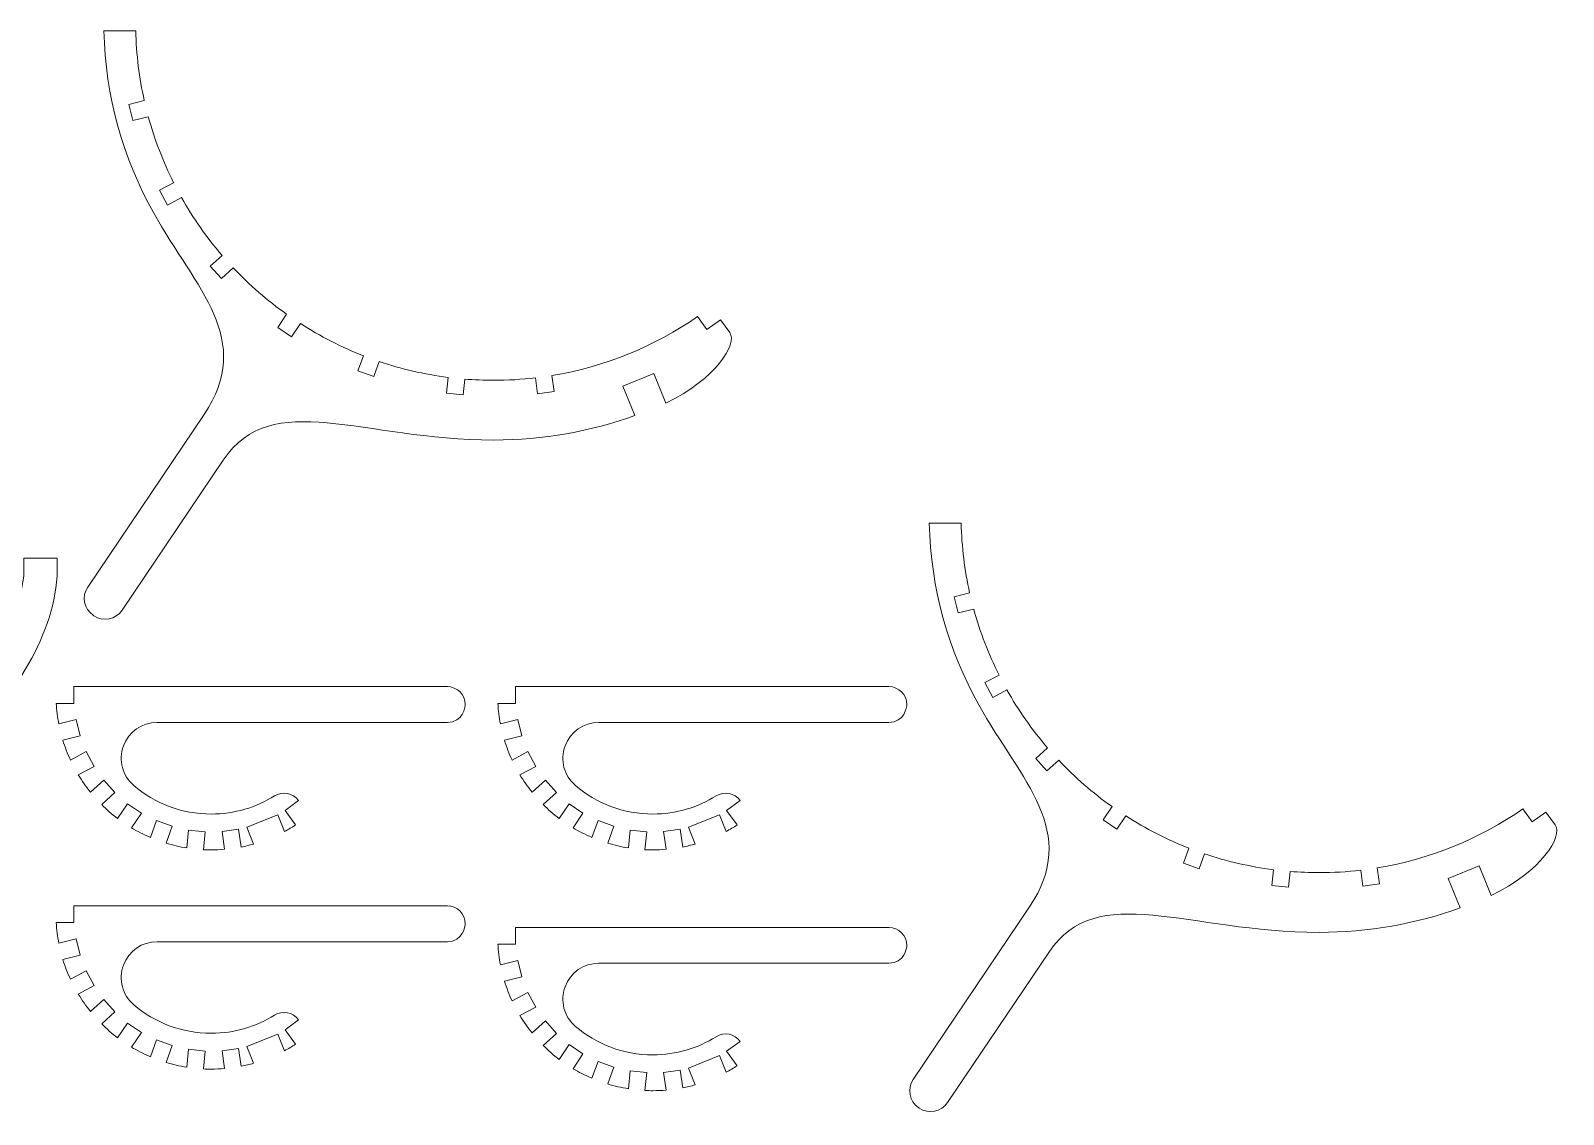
# Model space of a CAD drawing. Header units: centimetres. Extents: x -343 to 358, y -257 to 272.
# Drawn here: x 165.2 to 357.7, y -238.9 to -102.8 of the extents above; entities that cross this region are included whole.
import ezdxf

# ---------------------------------------------------------------- set-up
doc = ezdxf.new("R2010")
doc.units = ezdxf.units.CM
doc.header["$MEASUREMENT"] = 0
doc.layers.add('layer 1', color=7, linetype='Continuous')

msp = doc.modelspace()

# ---------------------------------------------------------------- linework, layer by layer
at = {"layer": 'layer 1', "color": 250, "lineweight": 9}
for points, knots in [([(174.35711, -102.80171), (174.53934, -111.07356), (176.77914, -118.85601), (180.57517, -125.63164), (180.57517, -125.63164), (185.95493, -135.23415), (193.30333, -141.57516), (186.94272, -151.00514), (186.94272, -151.00514), (186.94272, -151.00514), (172.32867, -172.67137), (172.32867, -172.67137), (172.32867, -172.67137), (171.5433, -173.83573), (171.85241, -175.42599), (173.01678, -176.21136), (173.01678, -176.21136), (173.01678, -176.21136), (173.09967, -176.26727), (173.09967, -176.26727), (173.09967, -176.26727), (174.26405, -177.05265), (175.85429, -176.74352), (176.63966, -175.57916), (176.63966, -175.57916), (176.63966, -175.57916), (189.36196, -156.71757), (189.36196, -156.71757), (189.36196, -156.71757), (195.49634, -147.62297), (206.74484, -154.20171), (223.34424, -154.20171), (223.34424, -154.20171), (229.56373, -154.20171), (235.52499, -153.12171), (241.0542, -151.14128), (241.0542, -151.14128), (241.0542, -151.14128), (239.55586, -147.43278), (239.55586, -147.43278), (239.55586, -147.43278), (239.55586, -147.43278), (243.45003, -145.85943), (243.45003, -145.85943), (243.45003, -145.85943), (243.45003, -145.85943), (244.94802, -149.56707), (244.94802, -149.56707), (244.94802, -149.56707), (244.94802, -149.56707), (244.94803, -149.56707), (244.94803, -149.56707), (244.94803, -149.56707), (251.22947, -146.58136), (254.01905, -142.13561), (252.99013, -140.71941), (252.99013, -140.71941), (252.99013, -140.71941), (251.81418, -139.10086), (251.81418, -139.10086), (251.81418, -139.10086), (251.81418, -139.10086), (250.11625, -140.3366), (250.11625, -140.3366), (250.11625, -140.3366), (250.11625, -140.3366), (248.9347, -138.71033), (248.9347, -138.71033), (248.9347, -138.71033), (243.57087, -142.42379), (237.35631, -145.01022), (230.64564, -146.10935), (230.64564, -146.10935), (230.64564, -146.10935), (230.64569, -146.10974), (230.64569, -146.10974), (230.64569, -146.10974), (230.64569, -146.10974), (230.9245, -148.09359), (230.9245, -148.09359), (230.9245, -148.09359), (230.9245, -148.09359), (228.84458, -148.38326), (228.84458, -148.38326), (228.84458, -148.38326), (228.84458, -148.38326), (228.56593, -146.40056), (228.56593, -146.40056), (228.56593, -146.40056), (228.56593, -146.40056), (228.5659, -146.40036), (228.5659, -146.40036), (228.5659, -146.40036), (226.8526, -146.59932), (225.11017, -146.70171), (223.34424, -146.70171), (223.34424, -146.70171), (222.11241, -146.70171), (220.8928, -146.64985), (219.68598, -146.55274), (219.68598, -146.55274), (219.68598, -146.55274), (219.68573, -146.55513), (219.68573, -146.55513), (219.68573, -146.55513), (219.68573, -146.55513), (219.4766, -148.54483), (219.4766, -148.54483), (219.4766, -148.54483), (219.4766, -148.54483), (217.38785, -148.32783), (217.38785, -148.32783), (217.38785, -148.32783), (217.38785, -148.32783), (217.59697, -146.33813), (217.59697, -146.33813), (217.59697, -146.33813), (217.59697, -146.33813), (217.59709, -146.33701), (217.59709, -146.33701), (217.59709, -146.33701), (214.6101, -145.95623), (211.7154, -145.28085), (208.94106, -144.34412), (208.94106, -144.34412), (208.94106, -144.34412), (208.25563, -146.22734), (208.25563, -146.22734), (208.25563, -146.22734), (208.25563, -146.22734), (206.28233, -145.50895), (206.28233, -145.50895), (206.28233, -145.50895), (206.28233, -145.50895), (206.9675, -143.62647), (206.9675, -143.62647), (206.9675, -143.62647), (204.18433, -142.53854), (201.53635, -141.1811), (199.05513, -139.58668), (199.05513, -139.58668), (199.05513, -139.58668), (197.93468, -141.24782), (197.93468, -141.24782), (197.93468, -141.24782), (197.93468, -141.24782), (196.1948, -140.07188), (196.1948, -140.07188), (196.1948, -140.07188), (196.1948, -140.07188), (197.31532, -138.41065), (197.31532, -138.41065), (197.31532, -138.41065), (194.89413, -136.69046), (192.65032, -134.73691), (190.61676, -132.58269), (190.61676, -132.58269), (190.61676, -132.58269), (189.12774, -133.92342), (189.12774, -133.92342), (189.12774, -133.92342), (189.12774, -133.92342), (187.72398, -132.36153), (187.72398, -132.36153), (187.72398, -132.36153), (187.72398, -132.36153), (189.21011, -131.02341), (189.21011, -131.02341), (189.21011, -131.02341), (187.28188, -128.78097), (185.571, -126.3463), (184.10989, -123.7522), (184.10989, -123.7522), (184.10989, -123.7522), (182.34167, -124.69238), (182.34167, -124.69238), (182.34167, -124.69238), (182.34167, -124.69238), (181.35418, -122.83904), (181.35418, -122.83904), (181.35418, -122.83904), (181.35418, -122.83904), (183.12244, -121.89884), (183.12244, -121.89884), (183.12244, -121.89884), (181.80044, -119.27164), (180.72833, -116.49712), (179.93716, -113.60649), (179.93716, -113.60649), (179.93716, -113.60649), (177.99436, -114.09088), (177.99436, -114.09088), (177.99436, -114.09088), (177.99436, -114.09088), (177.48788, -112.05287), (177.48788, -112.05287), (177.48788, -112.05287), (177.48788, -112.05287), (179.43045, -111.56853), (179.43045, -111.56853), (179.43045, -111.56853), (178.797, -108.73777), (178.43025, -105.80628), (178.35816, -102.80171), (178.35816, -102.80171), (178.35816, -102.80171), (174.35711, -102.80171), (174.35711, -102.80171)], [0, 0, 0, 0, 0.018867925, 0.018867925, 0.018867925, 0.018867925, 0.037735849, 0.037735849, 0.037735849, 0.037735849, 0.056603774, 0.056603774, 0.056603774, 0.056603774, 0.075471698, 0.075471698, 0.075471698, 0.075471698, 0.094339623, 0.094339623, 0.094339623, 0.094339623, 0.113207547, 0.113207547, 0.113207547, 0.113207547, 0.132075472, 0.132075472, 0.132075472, 0.132075472, 0.150943396, 0.150943396, 0.150943396, 0.150943396, 0.169811321, 0.169811321, 0.169811321, 0.169811321, 0.188679245, 0.188679245, 0.188679245, 0.188679245, 0.20754717, 0.20754717, 0.20754717, 0.20754717, 0.226415094, 0.226415094, 0.226415094, 0.226415094, 0.245283019, 0.245283019, 0.245283019, 0.245283019, 0.264150943, 0.264150943, 0.264150943, 0.264150943, 0.283018868, 0.283018868, 0.283018868, 0.283018868, 0.301886792, 0.301886792, 0.301886792, 0.301886792, 0.320754717, 0.320754717, 0.320754717, 0.320754717, 0.339622642, 0.339622642, 0.339622642, 0.339622642, 0.358490566, 0.358490566, 0.358490566, 0.358490566, 0.377358491, 0.377358491, 0.377358491, 0.377358491, 0.396226415, 0.396226415, 0.396226415, 0.396226415, 0.41509434, 0.41509434, 0.41509434, 0.41509434, 0.433962264, 0.433962264, 0.433962264, 0.433962264, 0.452830189, 0.452830189, 0.452830189, 0.452830189, 0.471698113, 0.471698113, 0.471698113, 0.471698113, 0.490566038, 0.490566038, 0.490566038, 0.490566038, 0.509433962, 0.509433962, 0.509433962, 0.509433962, 0.528301887, 0.528301887, 0.528301887, 0.528301887, 0.547169811, 0.547169811, 0.547169811, 0.547169811, 0.566037736, 0.566037736, 0.566037736, 0.566037736, 0.58490566, 0.58490566, 0.58490566, 0.58490566, 0.603773585, 0.603773585, 0.603773585, 0.603773585, 0.622641509, 0.622641509, 0.622641509, 0.622641509, 0.641509434, 0.641509434, 0.641509434, 0.641509434, 0.660377358, 0.660377358, 0.660377358, 0.660377358, 0.679245283, 0.679245283, 0.679245283, 0.679245283, 0.698113208, 0.698113208, 0.698113208, 0.698113208, 0.716981132, 0.716981132, 0.716981132, 0.716981132, 0.735849057, 0.735849057, 0.735849057, 0.735849057, 0.754716981, 0.754716981, 0.754716981, 0.754716981, 0.773584906, 0.773584906, 0.773584906, 0.773584906, 0.79245283, 0.79245283, 0.79245283, 0.79245283, 0.811320755, 0.811320755, 0.811320755, 0.811320755, 0.830188679, 0.830188679, 0.830188679, 0.830188679, 0.849056604, 0.849056604, 0.849056604, 0.849056604, 0.867924528, 0.867924528, 0.867924528, 0.867924528, 0.886792453, 0.886792453, 0.886792453, 0.886792453, 0.905660377, 0.905660377, 0.905660377, 0.905660377, 0.924528302, 0.924528302, 0.924528302, 0.924528302, 0.943396226, 0.943396226, 0.943396226, 0.943396226, 0.962264151, 0.962264151, 0.962264151, 0.962264151, 1, 1, 1, 1]), ([(278.05695, -164.62572), (278.23918, -172.89757), (280.47898, -180.68002), (284.27501, -187.45565), (284.27501, -187.45565), (289.65477, -197.05816), (297.00317, -203.39917), (290.64256, -212.82915), (290.64256, -212.82915), (290.64256, -212.82915), (276.02851, -234.49538), (276.02851, -234.49538), (276.02851, -234.49538), (275.24314, -235.65974), (275.55225, -237.25), (276.71662, -238.03537), (276.71662, -238.03537), (276.71662, -238.03537), (276.79951, -238.09128), (276.79951, -238.09128), (276.79951, -238.09128), (277.96389, -238.87666), (279.55413, -238.56753), (280.3395, -237.40317), (280.3395, -237.40317), (280.3395, -237.40317), (293.0618, -218.54158), (293.0618, -218.54158), (293.0618, -218.54158), (299.19618, -209.44698), (310.44468, -216.02572), (327.04408, -216.02572), (327.04408, -216.02572), (333.26357, -216.02572), (339.22483, -214.94572), (344.75404, -212.96529), (344.75404, -212.96529), (344.75404, -212.96529), (343.2557, -209.25679), (343.2557, -209.25679), (343.2557, -209.25679), (343.2557, -209.25679), (347.14987, -207.68344), (347.14987, -207.68344), (347.14987, -207.68344), (347.14987, -207.68344), (348.64786, -211.39108), (348.64786, -211.39108), (348.64786, -211.39108), (348.64786, -211.39108), (348.64787, -211.39108), (348.64787, -211.39108), (348.64787, -211.39108), (354.92931, -208.40537), (357.71889, -203.95962), (356.68997, -202.54342), (356.68997, -202.54342), (356.68997, -202.54342), (355.51402, -200.92487), (355.51402, -200.92487), (355.51402, -200.92487), (355.51402, -200.92487), (353.81609, -202.16061), (353.81609, -202.16061), (353.81609, -202.16061), (353.81609, -202.16061), (352.63454, -200.53434), (352.63454, -200.53434), (352.63454, -200.53434), (347.27071, -204.2478), (341.05615, -206.83423), (334.34548, -207.93336), (334.34548, -207.93336), (334.34548, -207.93336), (334.34553, -207.93375), (334.34553, -207.93375), (334.34553, -207.93375), (334.34553, -207.93375), (334.62434, -209.9176), (334.62434, -209.9176), (334.62434, -209.9176), (334.62434, -209.9176), (332.54442, -210.20727), (332.54442, -210.20727), (332.54442, -210.20727), (332.54442, -210.20727), (332.26577, -208.22457), (332.26577, -208.22457), (332.26577, -208.22457), (332.26577, -208.22457), (332.26574, -208.22437), (332.26574, -208.22437), (332.26574, -208.22437), (330.55244, -208.42333), (328.81001, -208.52572), (327.04408, -208.52572), (327.04408, -208.52572), (325.81225, -208.52572), (324.59264, -208.47386), (323.38582, -208.37675), (323.38582, -208.37675), (323.38582, -208.37675), (323.38557, -208.37914), (323.38557, -208.37914), (323.38557, -208.37914), (323.38557, -208.37914), (323.17644, -210.36884), (323.17644, -210.36884), (323.17644, -210.36884), (323.17644, -210.36884), (321.08769, -210.15184), (321.08769, -210.15184), (321.08769, -210.15184), (321.08769, -210.15184), (321.29681, -208.16214), (321.29681, -208.16214), (321.29681, -208.16214), (321.29681, -208.16214), (321.29693, -208.16102), (321.29693, -208.16102), (321.29693, -208.16102), (318.30994, -207.78024), (315.41524, -207.10486), (312.6409, -206.16813), (312.6409, -206.16813), (312.6409, -206.16813), (311.95547, -208.05135), (311.95547, -208.05135), (311.95547, -208.05135), (311.95547, -208.05135), (309.98217, -207.33296), (309.98217, -207.33296), (309.98217, -207.33296), (309.98217, -207.33296), (310.66734, -205.45048), (310.66734, -205.45048), (310.66734, -205.45048), (307.88417, -204.36255), (305.23619, -203.00511), (302.75497, -201.41069), (302.75497, -201.41069), (302.75497, -201.41069), (301.63452, -203.07183), (301.63452, -203.07183), (301.63452, -203.07183), (301.63452, -203.07183), (299.89464, -201.89589), (299.89464, -201.89589), (299.89464, -201.89589), (299.89464, -201.89589), (301.01516, -200.23466), (301.01516, -200.23466), (301.01516, -200.23466), (298.59397, -198.51447), (296.35016, -196.56092), (294.3166, -194.4067), (294.3166, -194.4067), (294.3166, -194.4067), (292.82758, -195.74743), (292.82758, -195.74743), (292.82758, -195.74743), (292.82758, -195.74743), (291.42382, -194.18554), (291.42382, -194.18554), (291.42382, -194.18554), (291.42382, -194.18554), (292.90995, -192.84742), (292.90995, -192.84742), (292.90995, -192.84742), (290.98172, -190.60498), (289.27084, -188.17031), (287.80973, -185.57621), (287.80973, -185.57621), (287.80973, -185.57621), (286.04151, -186.51639), (286.04151, -186.51639), (286.04151, -186.51639), (286.04151, -186.51639), (285.05402, -184.66305), (285.05402, -184.66305), (285.05402, -184.66305), (285.05402, -184.66305), (286.82228, -183.72285), (286.82228, -183.72285), (286.82228, -183.72285), (285.50028, -181.09565), (284.42817, -178.32113), (283.637, -175.4305), (283.637, -175.4305), (283.637, -175.4305), (281.6942, -175.91489), (281.6942, -175.91489), (281.6942, -175.91489), (281.6942, -175.91489), (281.18772, -173.87688), (281.18772, -173.87688), (281.18772, -173.87688), (281.18772, -173.87688), (283.13029, -173.39254), (283.13029, -173.39254), (283.13029, -173.39254), (282.49684, -170.56178), (282.13009, -167.63029), (282.058, -164.62572), (282.058, -164.62572), (282.058, -164.62572), (278.05695, -164.62572), (278.05695, -164.62572)], [0, 0, 0, 0, 0.018867925, 0.018867925, 0.018867925, 0.018867925, 0.037735849, 0.037735849, 0.037735849, 0.037735849, 0.056603774, 0.056603774, 0.056603774, 0.056603774, 0.075471698, 0.075471698, 0.075471698, 0.075471698, 0.094339623, 0.094339623, 0.094339623, 0.094339623, 0.113207547, 0.113207547, 0.113207547, 0.113207547, 0.132075472, 0.132075472, 0.132075472, 0.132075472, 0.150943396, 0.150943396, 0.150943396, 0.150943396, 0.169811321, 0.169811321, 0.169811321, 0.169811321, 0.188679245, 0.188679245, 0.188679245, 0.188679245, 0.20754717, 0.20754717, 0.20754717, 0.20754717, 0.226415094, 0.226415094, 0.226415094, 0.226415094, 0.245283019, 0.245283019, 0.245283019, 0.245283019, 0.264150943, 0.264150943, 0.264150943, 0.264150943, 0.283018868, 0.283018868, 0.283018868, 0.283018868, 0.301886792, 0.301886792, 0.301886792, 0.301886792, 0.320754717, 0.320754717, 0.320754717, 0.320754717, 0.339622642, 0.339622642, 0.339622642, 0.339622642, 0.358490566, 0.358490566, 0.358490566, 0.358490566, 0.377358491, 0.377358491, 0.377358491, 0.377358491, 0.396226415, 0.396226415, 0.396226415, 0.396226415, 0.41509434, 0.41509434, 0.41509434, 0.41509434, 0.433962264, 0.433962264, 0.433962264, 0.433962264, 0.452830189, 0.452830189, 0.452830189, 0.452830189, 0.471698113, 0.471698113, 0.471698113, 0.471698113, 0.490566038, 0.490566038, 0.490566038, 0.490566038, 0.509433962, 0.509433962, 0.509433962, 0.509433962, 0.528301887, 0.528301887, 0.528301887, 0.528301887, 0.547169811, 0.547169811, 0.547169811, 0.547169811, 0.566037736, 0.566037736, 0.566037736, 0.566037736, 0.58490566, 0.58490566, 0.58490566, 0.58490566, 0.603773585, 0.603773585, 0.603773585, 0.603773585, 0.622641509, 0.622641509, 0.622641509, 0.622641509, 0.641509434, 0.641509434, 0.641509434, 0.641509434, 0.660377358, 0.660377358, 0.660377358, 0.660377358, 0.679245283, 0.679245283, 0.679245283, 0.679245283, 0.698113208, 0.698113208, 0.698113208, 0.698113208, 0.716981132, 0.716981132, 0.716981132, 0.716981132, 0.735849057, 0.735849057, 0.735849057, 0.735849057, 0.754716981, 0.754716981, 0.754716981, 0.754716981, 0.773584906, 0.773584906, 0.773584906, 0.773584906, 0.79245283, 0.79245283, 0.79245283, 0.79245283, 0.811320755, 0.811320755, 0.811320755, 0.811320755, 0.830188679, 0.830188679, 0.830188679, 0.830188679, 0.849056604, 0.849056604, 0.849056604, 0.849056604, 0.867924528, 0.867924528, 0.867924528, 0.867924528, 0.886792453, 0.886792453, 0.886792453, 0.886792453, 0.905660377, 0.905660377, 0.905660377, 0.905660377, 0.924528302, 0.924528302, 0.924528302, 0.924528302, 0.943396226, 0.943396226, 0.943396226, 0.943396226, 0.962264151, 0.962264151, 0.962264151, 0.962264151, 1, 1, 1, 1]), ([(124.48645, -204.03504), (128.50071, -204.03504), (132.51497, -203.54991), (136.42076, -202.57964), (136.42076, -202.57964), (141.10984, -201.41478), (145.85285, -203.67954), (147.89476, -208.05845), (147.89476, -208.05845), (147.89476, -208.05845), (158.35854, -230.49811), (158.35854, -230.49811), (158.35854, -230.49811), (158.95209, -231.771), (160.47442, -232.32506), (161.74731, -231.73152), (161.74731, -231.73152), (161.74731, -231.73152), (161.83794, -231.68926), (161.83794, -231.68926), (161.83794, -231.68926), (163.11083, -231.09572), (163.66491, -229.5734), (163.07135, -228.3005), (163.07135, -228.3005), (163.07135, -228.3005), (152.39087, -205.39615), (152.39087, -205.39615), (152.39087, -205.39615), (150.41712, -201.16342), (151.55818, -196.28342), (155.20375, -193.3643), (155.20375, -193.3643), (162.82588, -187.26103), (167.85749, -179.27168), (168.49232, -171.2937), (168.49232, -171.2937), (168.49232, -171.2937), (168.48645, -169.0437), (168.48645, -169.0437), (168.48645, -169.0437), (168.48645, -169.0437), (164.28645, -169.0437), (164.28645, -169.0437), (164.28645, -169.0437), (164.28645, -169.0437), (164.28645, -171.2937), (164.28645, -171.2937), (164.28645, -171.2937), (162.55456, -186.9422), (141.50281, -196.78061), (127.48735, -196.78103), (127.48735, -196.78103), (127.48735, -196.78103), (126.58645, -196.78103), (126.58645, -196.78103), (126.58645, -196.78103), (126.58645, -196.78103), (126.58645, -200.7937), (126.58645, -200.7937), (126.58645, -200.7937), (126.58645, -200.7937), (122.38645, -200.7937), (122.38645, -200.7937), (122.38645, -200.7937), (122.38645, -200.7937), (122.38645, -196.78103), (122.38645, -196.78103), (122.38645, -196.78103), (122.38645, -196.78103), (121.48555, -196.78103), (121.48555, -196.78103), (121.48555, -196.78103), (107.47009, -196.78061), (86.41834, -186.9422), (84.68645, -171.2937), (84.68645, -171.2937), (84.68645, -171.2937), (84.68645, -169.0437), (84.68645, -169.0437), (84.68645, -169.0437), (84.68645, -169.0437), (80.48645, -169.0437), (80.48645, -169.0437), (80.48645, -169.0437), (80.48645, -169.0437), (80.48058, -171.2937), (80.48058, -171.2937), (80.48058, -171.2937), (81.11541, -179.27168), (86.14702, -187.26103), (93.76915, -193.3643), (93.76915, -193.3643), (97.41472, -196.28342), (98.55578, -201.16342), (96.58203, -205.39615), (96.58203, -205.39615), (96.58203, -205.39615), (85.90155, -228.3005), (85.90155, -228.3005), (85.90155, -228.3005), (85.30799, -229.5734), (85.86207, -231.09572), (87.13496, -231.68926), (87.13496, -231.68926), (87.13496, -231.68926), (87.22559, -231.73152), (87.22559, -231.73152), (87.22559, -231.73152), (88.49848, -232.32506), (90.02081, -231.771), (90.61436, -230.49811), (90.61436, -230.49811), (90.61436, -230.49811), (101.07814, -208.05845), (101.07814, -208.05845), (101.07814, -208.05845), (103.12005, -203.67954), (107.86306, -201.41478), (112.55214, -202.57964), (112.55214, -202.57964), (116.45793, -203.54991), (120.47219, -204.03504), (124.48645, -204.03504)], [0, 0, 0, 0, 0.03125, 0.03125, 0.03125, 0.03125, 0.0625, 0.0625, 0.0625, 0.0625, 0.09375, 0.09375, 0.09375, 0.09375, 0.125, 0.125, 0.125, 0.125, 0.15625, 0.15625, 0.15625, 0.15625, 0.1875, 0.1875, 0.1875, 0.1875, 0.21875, 0.21875, 0.21875, 0.21875, 0.25, 0.25, 0.25, 0.25, 0.28125, 0.28125, 0.28125, 0.28125, 0.3125, 0.3125, 0.3125, 0.3125, 0.34375, 0.34375, 0.34375, 0.34375, 0.375, 0.375, 0.375, 0.375, 0.40625, 0.40625, 0.40625, 0.40625, 0.4375, 0.4375, 0.4375, 0.4375, 0.46875, 0.46875, 0.46875, 0.46875, 0.5, 0.5, 0.5, 0.5, 0.53125, 0.53125, 0.53125, 0.53125, 0.5625, 0.5625, 0.5625, 0.5625, 0.59375, 0.59375, 0.59375, 0.59375, 0.625, 0.625, 0.625, 0.625, 0.65625, 0.65625, 0.65625, 0.65625, 0.6875, 0.6875, 0.6875, 0.6875, 0.71875, 0.71875, 0.71875, 0.71875, 0.75, 0.75, 0.75, 0.75, 0.78125, 0.78125, 0.78125, 0.78125, 0.8125, 0.8125, 0.8125, 0.8125, 0.84375, 0.84375, 0.84375, 0.84375, 0.875, 0.875, 0.875, 0.875, 0.90625, 0.90625, 0.90625, 0.90625, 0.9375, 0.9375, 0.9375, 0.9375, 1, 1, 1, 1]), ([(198.81314, -199.47929), (198.81314, -199.47929), (197.11714, -200.71799), (197.11714, -200.71799), (197.11714, -200.71799), (197.11714, -200.71799), (198.44114, -202.54032), (198.44114, -202.54032), (198.44114, -202.54032), (197.99161, -202.83193), (197.52924, -203.10538), (197.05522, -203.35997), (197.05522, -203.35997), (197.05522, -203.35997), (196.20703, -201.26063), (196.20703, -201.26063), (196.20703, -201.26063), (196.20703, -201.26063), (192.31285, -202.83395), (192.31285, -202.83395), (192.31285, -202.83395), (192.31285, -202.83395), (193.16177, -204.93511), (193.16177, -204.93511), (193.16177, -204.93511), (192.64784, -205.08054), (192.12527, -205.20538), (191.59502, -205.30876), (191.59502, -205.30876), (191.59502, -205.30876), (191.28138, -203.07707), (191.28138, -203.07707), (191.28138, -203.07707), (191.28138, -203.07707), (189.20182, -203.36933), (189.20182, -203.36933), (189.20182, -203.36933), (189.20182, -203.36933), (189.51515, -205.59875), (189.51515, -205.59875), (189.51515, -205.59875), (188.9646, -205.64551), (188.40753, -205.6694), (187.84486, -205.6694), (187.84486, -205.6694), (187.51246, -205.6694), (187.18204, -205.66093), (186.85372, -205.6445), (186.85372, -205.6445), (186.85372, -205.6445), (187.08929, -203.40315), (187.08929, -203.40315), (187.08929, -203.40315), (187.08929, -203.40315), (185.00079, -203.18364), (185.00079, -203.18364), (185.00079, -203.18364), (185.00079, -203.18364), (184.76506, -205.42647), (184.76506, -205.42647), (184.76506, -205.42647), (183.87888, -205.28585), (183.01274, -205.08516), (182.17056, -204.82941), (182.17056, -204.82941), (182.17056, -204.82941), (182.94108, -202.71242), (182.94108, -202.71242), (182.94108, -202.71242), (182.94108, -202.71242), (180.96772, -201.99418), (180.96772, -201.99418), (180.96772, -201.99418), (180.96772, -201.99418), (180.19713, -204.11135), (180.19713, -204.11135), (180.19713, -204.11135), (179.31239, -203.7286), (178.52755, -203.32977), (177.81684, -202.91143), (177.81684, -202.91143), (177.81684, -202.91143), (179.06697, -201.05803), (179.06697, -201.05803), (179.06697, -201.05803), (179.06697, -201.05803), (177.32599, -199.88373), (177.32599, -199.88373), (177.32599, -199.88373), (177.32599, -199.88373), (176.07269, -201.74182), (176.07269, -201.74182), (176.07269, -201.74182), (175.34741, -201.18917), (174.6978, -200.60323), (174.07837, -199.97775), (174.07837, -199.97775), (174.07837, -199.97775), (175.75198, -198.47081), (175.75198, -198.47081), (175.75198, -198.47081), (175.75198, -198.47081), (174.3468, -196.91021), (174.3468, -196.91021), (174.3468, -196.91021), (174.3468, -196.91021), (172.67256, -198.41771), (172.67256, -198.41771), (172.67256, -198.41771), (172.11537, -197.72858), (171.60431, -197.00063), (171.14378, -196.23873), (171.14378, -196.23873), (171.14378, -196.23873), (173.13304, -195.18102), (173.13304, -195.18102), (173.13304, -195.18102), (173.13304, -195.18102), (172.14714, -193.32683), (172.14714, -193.32683), (172.14714, -193.32683), (172.14714, -193.32683), (170.15614, -194.38547), (170.15614, -194.38547), (170.15614, -194.38547), (169.78355, -193.585), (169.46378, -192.75497), (169.20114, -191.89995), (169.20114, -191.89995), (169.20114, -191.89995), (171.38783, -191.35475), (171.38783, -191.35475), (171.38783, -191.35475), (171.38783, -191.35475), (170.87979, -189.31713), (170.87979, -189.31713), (170.87979, -189.31713), (170.87979, -189.31713), (168.69436, -189.86202), (168.69436, -189.86202), (168.69436, -189.86202), (168.53207, -189.016), (168.42448, -188.15051), (168.37542, -187.2694), (168.37542, -187.2694), (168.37542, -187.2694), (170.59486, -187.2694), (170.59486, -187.2694), (170.59486, -187.2694), (170.59486, -187.2694), (170.59486, -185.1694), (170.59486, -185.1694), (170.59486, -185.1694), (170.59486, -185.1694), (217.51122, -185.1694), (217.51122, -185.1694), (217.51122, -185.1694), (218.75049, -185.1694), (219.76122, -186.18014), (219.76122, -187.4194), (219.76122, -187.4194), (219.76122, -187.71523), (219.45376, -189.6694), (217.51122, -189.6694), (217.51122, -189.6694), (217.51122, -189.6694), (181.04443, -189.6694), (181.04443, -189.6694), (181.04443, -189.6694), (179.12238, -189.6694), (177.48525, -190.81135), (176.82138, -192.61511), (176.82138, -192.61511), (176.15751, -194.41886), (176.6637, -196.34965), (178.12713, -197.59569), (178.12713, -197.59569), (180.74464, -199.82435), (184.13756, -201.1694), (187.84486, -201.1694), (187.84486, -201.1694), (190.76528, -201.1694), (193.49036, -200.33432), (195.79525, -198.89043), (195.79525, -198.89043), (196.79963, -198.26125), (198.11373, -198.516), (198.81314, -199.47929)], [0, 0, 0, 0, 0.020833333, 0.020833333, 0.020833333, 0.020833333, 0.041666667, 0.041666667, 0.041666667, 0.041666667, 0.0625, 0.0625, 0.0625, 0.0625, 0.083333333, 0.083333333, 0.083333333, 0.083333333, 0.104166667, 0.104166667, 0.104166667, 0.104166667, 0.125, 0.125, 0.125, 0.125, 0.145833333, 0.145833333, 0.145833333, 0.145833333, 0.166666667, 0.166666667, 0.166666667, 0.166666667, 0.1875, 0.1875, 0.1875, 0.1875, 0.208333333, 0.208333333, 0.208333333, 0.208333333, 0.229166667, 0.229166667, 0.229166667, 0.229166667, 0.25, 0.25, 0.25, 0.25, 0.270833333, 0.270833333, 0.270833333, 0.270833333, 0.291666667, 0.291666667, 0.291666667, 0.291666667, 0.3125, 0.3125, 0.3125, 0.3125, 0.333333333, 0.333333333, 0.333333333, 0.333333333, 0.354166667, 0.354166667, 0.354166667, 0.354166667, 0.375, 0.375, 0.375, 0.375, 0.395833333, 0.395833333, 0.395833333, 0.395833333, 0.416666667, 0.416666667, 0.416666667, 0.416666667, 0.4375, 0.4375, 0.4375, 0.4375, 0.458333333, 0.458333333, 0.458333333, 0.458333333, 0.479166667, 0.479166667, 0.479166667, 0.479166667, 0.5, 0.5, 0.5, 0.5, 0.520833333, 0.520833333, 0.520833333, 0.520833333, 0.541666667, 0.541666667, 0.541666667, 0.541666667, 0.5625, 0.5625, 0.5625, 0.5625, 0.583333333, 0.583333333, 0.583333333, 0.583333333, 0.604166667, 0.604166667, 0.604166667, 0.604166667, 0.625, 0.625, 0.625, 0.625, 0.645833333, 0.645833333, 0.645833333, 0.645833333, 0.666666667, 0.666666667, 0.666666667, 0.666666667, 0.6875, 0.6875, 0.6875, 0.6875, 0.708333333, 0.708333333, 0.708333333, 0.708333333, 0.729166667, 0.729166667, 0.729166667, 0.729166667, 0.75, 0.75, 0.75, 0.75, 0.770833333, 0.770833333, 0.770833333, 0.770833333, 0.791666667, 0.791666667, 0.791666667, 0.791666667, 0.8125, 0.8125, 0.8125, 0.8125, 0.833333333, 0.833333333, 0.833333333, 0.833333333, 0.854166667, 0.854166667, 0.854166667, 0.854166667, 0.875, 0.875, 0.875, 0.875, 0.895833333, 0.895833333, 0.895833333, 0.895833333, 0.916666667, 0.916666667, 0.916666667, 0.916666667, 0.9375, 0.9375, 0.9375, 0.9375, 0.958333333, 0.958333333, 0.958333333, 0.958333333, 1, 1, 1, 1]), ([(254.29554, -199.47929), (254.29554, -199.47929), (252.59954, -200.71799), (252.59954, -200.71799), (252.59954, -200.71799), (252.59954, -200.71799), (253.92354, -202.54032), (253.92354, -202.54032), (253.92354, -202.54032), (253.47401, -202.83193), (253.01164, -203.10538), (252.53762, -203.35997), (252.53762, -203.35997), (252.53762, -203.35997), (251.68943, -201.26063), (251.68943, -201.26063), (251.68943, -201.26063), (251.68943, -201.26063), (247.79525, -202.83395), (247.79525, -202.83395), (247.79525, -202.83395), (247.79525, -202.83395), (248.64417, -204.93511), (248.64417, -204.93511), (248.64417, -204.93511), (248.13024, -205.08054), (247.60767, -205.20538), (247.07742, -205.30876), (247.07742, -205.30876), (247.07742, -205.30876), (246.76378, -203.07707), (246.76378, -203.07707), (246.76378, -203.07707), (246.76378, -203.07707), (244.68422, -203.36933), (244.68422, -203.36933), (244.68422, -203.36933), (244.68422, -203.36933), (244.99755, -205.59875), (244.99755, -205.59875), (244.99755, -205.59875), (244.447, -205.64551), (243.88993, -205.6694), (243.32726, -205.6694), (243.32726, -205.6694), (242.99486, -205.6694), (242.66444, -205.66093), (242.33612, -205.6445), (242.33612, -205.6445), (242.33612, -205.6445), (242.57169, -203.40315), (242.57169, -203.40315), (242.57169, -203.40315), (242.57169, -203.40315), (240.48319, -203.18364), (240.48319, -203.18364), (240.48319, -203.18364), (240.48319, -203.18364), (240.24746, -205.42647), (240.24746, -205.42647), (240.24746, -205.42647), (239.36128, -205.28585), (238.49514, -205.08516), (237.65296, -204.82941), (237.65296, -204.82941), (237.65296, -204.82941), (238.42348, -202.71242), (238.42348, -202.71242), (238.42348, -202.71242), (238.42348, -202.71242), (236.45012, -201.99418), (236.45012, -201.99418), (236.45012, -201.99418), (236.45012, -201.99418), (235.67953, -204.11135), (235.67953, -204.11135), (235.67953, -204.11135), (234.79479, -203.7286), (234.00995, -203.32977), (233.29924, -202.91143), (233.29924, -202.91143), (233.29924, -202.91143), (234.54937, -201.05803), (234.54937, -201.05803), (234.54937, -201.05803), (234.54937, -201.05803), (232.80839, -199.88373), (232.80839, -199.88373), (232.80839, -199.88373), (232.80839, -199.88373), (231.55509, -201.74182), (231.55509, -201.74182), (231.55509, -201.74182), (230.82981, -201.18917), (230.1802, -200.60323), (229.56077, -199.97775), (229.56077, -199.97775), (229.56077, -199.97775), (231.23438, -198.47081), (231.23438, -198.47081), (231.23438, -198.47081), (231.23438, -198.47081), (229.8292, -196.91021), (229.8292, -196.91021), (229.8292, -196.91021), (229.8292, -196.91021), (228.15496, -198.41771), (228.15496, -198.41771), (228.15496, -198.41771), (227.59777, -197.72858), (227.08671, -197.00063), (226.62618, -196.23873), (226.62618, -196.23873), (226.62618, -196.23873), (228.61544, -195.18102), (228.61544, -195.18102), (228.61544, -195.18102), (228.61544, -195.18102), (227.62954, -193.32683), (227.62954, -193.32683), (227.62954, -193.32683), (227.62954, -193.32683), (225.63854, -194.38547), (225.63854, -194.38547), (225.63854, -194.38547), (225.26595, -193.585), (224.94618, -192.75497), (224.68354, -191.89995), (224.68354, -191.89995), (224.68354, -191.89995), (226.87023, -191.35475), (226.87023, -191.35475), (226.87023, -191.35475), (226.87023, -191.35475), (226.36219, -189.31713), (226.36219, -189.31713), (226.36219, -189.31713), (226.36219, -189.31713), (224.17676, -189.86202), (224.17676, -189.86202), (224.17676, -189.86202), (224.01447, -189.016), (223.90688, -188.15051), (223.85782, -187.2694), (223.85782, -187.2694), (223.85782, -187.2694), (226.07726, -187.2694), (226.07726, -187.2694), (226.07726, -187.2694), (226.07726, -187.2694), (226.07726, -185.1694), (226.07726, -185.1694), (226.07726, -185.1694), (226.07726, -185.1694), (272.99362, -185.1694), (272.99362, -185.1694), (272.99362, -185.1694), (274.23289, -185.1694), (275.24362, -186.18014), (275.24362, -187.4194), (275.24362, -187.4194), (275.24362, -187.71523), (274.93616, -189.6694), (272.99362, -189.6694), (272.99362, -189.6694), (272.99362, -189.6694), (236.52683, -189.6694), (236.52683, -189.6694), (236.52683, -189.6694), (234.60478, -189.6694), (232.96765, -190.81135), (232.30378, -192.61511), (232.30378, -192.61511), (231.63991, -194.41886), (232.1461, -196.34965), (233.60953, -197.59569), (233.60953, -197.59569), (236.22704, -199.82435), (239.61996, -201.1694), (243.32726, -201.1694), (243.32726, -201.1694), (246.24768, -201.1694), (248.97276, -200.33432), (251.27765, -198.89043), (251.27765, -198.89043), (252.28203, -198.26125), (253.59613, -198.516), (254.29554, -199.47929)], [0, 0, 0, 0, 0.020833333, 0.020833333, 0.020833333, 0.020833333, 0.041666667, 0.041666667, 0.041666667, 0.041666667, 0.0625, 0.0625, 0.0625, 0.0625, 0.083333333, 0.083333333, 0.083333333, 0.083333333, 0.104166667, 0.104166667, 0.104166667, 0.104166667, 0.125, 0.125, 0.125, 0.125, 0.145833333, 0.145833333, 0.145833333, 0.145833333, 0.166666667, 0.166666667, 0.166666667, 0.166666667, 0.1875, 0.1875, 0.1875, 0.1875, 0.208333333, 0.208333333, 0.208333333, 0.208333333, 0.229166667, 0.229166667, 0.229166667, 0.229166667, 0.25, 0.25, 0.25, 0.25, 0.270833333, 0.270833333, 0.270833333, 0.270833333, 0.291666667, 0.291666667, 0.291666667, 0.291666667, 0.3125, 0.3125, 0.3125, 0.3125, 0.333333333, 0.333333333, 0.333333333, 0.333333333, 0.354166667, 0.354166667, 0.354166667, 0.354166667, 0.375, 0.375, 0.375, 0.375, 0.395833333, 0.395833333, 0.395833333, 0.395833333, 0.416666667, 0.416666667, 0.416666667, 0.416666667, 0.4375, 0.4375, 0.4375, 0.4375, 0.458333333, 0.458333333, 0.458333333, 0.458333333, 0.479166667, 0.479166667, 0.479166667, 0.479166667, 0.5, 0.5, 0.5, 0.5, 0.520833333, 0.520833333, 0.520833333, 0.520833333, 0.541666667, 0.541666667, 0.541666667, 0.541666667, 0.5625, 0.5625, 0.5625, 0.5625, 0.583333333, 0.583333333, 0.583333333, 0.583333333, 0.604166667, 0.604166667, 0.604166667, 0.604166667, 0.625, 0.625, 0.625, 0.625, 0.645833333, 0.645833333, 0.645833333, 0.645833333, 0.666666667, 0.666666667, 0.666666667, 0.666666667, 0.6875, 0.6875, 0.6875, 0.6875, 0.708333333, 0.708333333, 0.708333333, 0.708333333, 0.729166667, 0.729166667, 0.729166667, 0.729166667, 0.75, 0.75, 0.75, 0.75, 0.770833333, 0.770833333, 0.770833333, 0.770833333, 0.791666667, 0.791666667, 0.791666667, 0.791666667, 0.8125, 0.8125, 0.8125, 0.8125, 0.833333333, 0.833333333, 0.833333333, 0.833333333, 0.854166667, 0.854166667, 0.854166667, 0.854166667, 0.875, 0.875, 0.875, 0.875, 0.895833333, 0.895833333, 0.895833333, 0.895833333, 0.916666667, 0.916666667, 0.916666667, 0.916666667, 0.9375, 0.9375, 0.9375, 0.9375, 0.958333333, 0.958333333, 0.958333333, 0.958333333, 1, 1, 1, 1]), ([(198.81314, -227.00863), (198.81314, -227.00863), (197.11714, -228.24733), (197.11714, -228.24733), (197.11714, -228.24733), (197.11714, -228.24733), (198.44114, -230.06966), (198.44114, -230.06966), (198.44114, -230.06966), (197.99161, -230.36127), (197.52924, -230.63472), (197.05522, -230.88931), (197.05522, -230.88931), (197.05522, -230.88931), (196.20703, -228.78997), (196.20703, -228.78997), (196.20703, -228.78997), (196.20703, -228.78997), (192.31285, -230.36329), (192.31285, -230.36329), (192.31285, -230.36329), (192.31285, -230.36329), (193.16177, -232.46445), (193.16177, -232.46445), (193.16177, -232.46445), (192.64784, -232.60988), (192.12527, -232.73472), (191.59502, -232.8381), (191.59502, -232.8381), (191.59502, -232.8381), (191.28138, -230.60641), (191.28138, -230.60641), (191.28138, -230.60641), (191.28138, -230.60641), (189.20182, -230.89867), (189.20182, -230.89867), (189.20182, -230.89867), (189.20182, -230.89867), (189.51515, -233.12809), (189.51515, -233.12809), (189.51515, -233.12809), (188.9646, -233.17485), (188.40753, -233.19874), (187.84486, -233.19874), (187.84486, -233.19874), (187.51246, -233.19874), (187.18204, -233.19027), (186.85372, -233.17384), (186.85372, -233.17384), (186.85372, -233.17384), (187.08929, -230.93249), (187.08929, -230.93249), (187.08929, -230.93249), (187.08929, -230.93249), (185.00079, -230.71298), (185.00079, -230.71298), (185.00079, -230.71298), (185.00079, -230.71298), (184.76506, -232.95581), (184.76506, -232.95581), (184.76506, -232.95581), (183.87888, -232.81519), (183.01274, -232.6145), (182.17056, -232.35875), (182.17056, -232.35875), (182.17056, -232.35875), (182.94108, -230.24176), (182.94108, -230.24176), (182.94108, -230.24176), (182.94108, -230.24176), (180.96772, -229.52352), (180.96772, -229.52352), (180.96772, -229.52352), (180.96772, -229.52352), (180.19713, -231.64069), (180.19713, -231.64069), (180.19713, -231.64069), (179.31239, -231.25794), (178.52755, -230.85911), (177.81684, -230.44077), (177.81684, -230.44077), (177.81684, -230.44077), (179.06697, -228.58737), (179.06697, -228.58737), (179.06697, -228.58737), (179.06697, -228.58737), (177.32599, -227.41307), (177.32599, -227.41307), (177.32599, -227.41307), (177.32599, -227.41307), (176.07269, -229.27116), (176.07269, -229.27116), (176.07269, -229.27116), (175.34741, -228.71851), (174.6978, -228.13257), (174.07837, -227.50709), (174.07837, -227.50709), (174.07837, -227.50709), (175.75198, -226.00015), (175.75198, -226.00015), (175.75198, -226.00015), (175.75198, -226.00015), (174.3468, -224.43955), (174.3468, -224.43955), (174.3468, -224.43955), (174.3468, -224.43955), (172.67256, -225.94705), (172.67256, -225.94705), (172.67256, -225.94705), (172.11537, -225.25792), (171.60431, -224.52997), (171.14378, -223.76807), (171.14378, -223.76807), (171.14378, -223.76807), (173.13304, -222.71036), (173.13304, -222.71036), (173.13304, -222.71036), (173.13304, -222.71036), (172.14714, -220.85617), (172.14714, -220.85617), (172.14714, -220.85617), (172.14714, -220.85617), (170.15614, -221.91481), (170.15614, -221.91481), (170.15614, -221.91481), (169.78355, -221.11434), (169.46378, -220.28431), (169.20114, -219.42929), (169.20114, -219.42929), (169.20114, -219.42929), (171.38783, -218.88409), (171.38783, -218.88409), (171.38783, -218.88409), (171.38783, -218.88409), (170.87979, -216.84647), (170.87979, -216.84647), (170.87979, -216.84647), (170.87979, -216.84647), (168.69436, -217.39136), (168.69436, -217.39136), (168.69436, -217.39136), (168.53207, -216.54534), (168.42448, -215.67985), (168.37542, -214.79874), (168.37542, -214.79874), (168.37542, -214.79874), (170.59486, -214.79874), (170.59486, -214.79874), (170.59486, -214.79874), (170.59486, -214.79874), (170.59486, -212.69874), (170.59486, -212.69874), (170.59486, -212.69874), (170.59486, -212.69874), (217.51122, -212.69874), (217.51122, -212.69874), (217.51122, -212.69874), (218.75049, -212.69874), (219.76122, -213.70948), (219.76122, -214.94874), (219.76122, -214.94874), (219.76122, -215.24457), (219.45376, -217.19874), (217.51122, -217.19874), (217.51122, -217.19874), (217.51122, -217.19874), (181.04443, -217.19874), (181.04443, -217.19874), (181.04443, -217.19874), (179.12238, -217.19874), (177.48525, -218.34069), (176.82138, -220.14445), (176.82138, -220.14445), (176.15751, -221.9482), (176.6637, -223.87899), (178.12713, -225.12503), (178.12713, -225.12503), (180.74464, -227.35369), (184.13756, -228.69874), (187.84486, -228.69874), (187.84486, -228.69874), (190.76528, -228.69874), (193.49036, -227.86366), (195.79525, -226.41977), (195.79525, -226.41977), (196.79963, -225.79059), (198.11373, -226.04534), (198.81314, -227.00863)], [0, 0, 0, 0, 0.020833333, 0.020833333, 0.020833333, 0.020833333, 0.041666667, 0.041666667, 0.041666667, 0.041666667, 0.0625, 0.0625, 0.0625, 0.0625, 0.083333333, 0.083333333, 0.083333333, 0.083333333, 0.104166667, 0.104166667, 0.104166667, 0.104166667, 0.125, 0.125, 0.125, 0.125, 0.145833333, 0.145833333, 0.145833333, 0.145833333, 0.166666667, 0.166666667, 0.166666667, 0.166666667, 0.1875, 0.1875, 0.1875, 0.1875, 0.208333333, 0.208333333, 0.208333333, 0.208333333, 0.229166667, 0.229166667, 0.229166667, 0.229166667, 0.25, 0.25, 0.25, 0.25, 0.270833333, 0.270833333, 0.270833333, 0.270833333, 0.291666667, 0.291666667, 0.291666667, 0.291666667, 0.3125, 0.3125, 0.3125, 0.3125, 0.333333333, 0.333333333, 0.333333333, 0.333333333, 0.354166667, 0.354166667, 0.354166667, 0.354166667, 0.375, 0.375, 0.375, 0.375, 0.395833333, 0.395833333, 0.395833333, 0.395833333, 0.416666667, 0.416666667, 0.416666667, 0.416666667, 0.4375, 0.4375, 0.4375, 0.4375, 0.458333333, 0.458333333, 0.458333333, 0.458333333, 0.479166667, 0.479166667, 0.479166667, 0.479166667, 0.5, 0.5, 0.5, 0.5, 0.520833333, 0.520833333, 0.520833333, 0.520833333, 0.541666667, 0.541666667, 0.541666667, 0.541666667, 0.5625, 0.5625, 0.5625, 0.5625, 0.583333333, 0.583333333, 0.583333333, 0.583333333, 0.604166667, 0.604166667, 0.604166667, 0.604166667, 0.625, 0.625, 0.625, 0.625, 0.645833333, 0.645833333, 0.645833333, 0.645833333, 0.666666667, 0.666666667, 0.666666667, 0.666666667, 0.6875, 0.6875, 0.6875, 0.6875, 0.708333333, 0.708333333, 0.708333333, 0.708333333, 0.729166667, 0.729166667, 0.729166667, 0.729166667, 0.75, 0.75, 0.75, 0.75, 0.770833333, 0.770833333, 0.770833333, 0.770833333, 0.791666667, 0.791666667, 0.791666667, 0.791666667, 0.8125, 0.8125, 0.8125, 0.8125, 0.833333333, 0.833333333, 0.833333333, 0.833333333, 0.854166667, 0.854166667, 0.854166667, 0.854166667, 0.875, 0.875, 0.875, 0.875, 0.895833333, 0.895833333, 0.895833333, 0.895833333, 0.916666667, 0.916666667, 0.916666667, 0.916666667, 0.9375, 0.9375, 0.9375, 0.9375, 0.958333333, 0.958333333, 0.958333333, 0.958333333, 1, 1, 1, 1]), ([(254.29554, -229.71798), (254.29554, -229.71798), (252.59954, -230.95668), (252.59954, -230.95668), (252.59954, -230.95668), (252.59954, -230.95668), (253.92354, -232.77901), (253.92354, -232.77901), (253.92354, -232.77901), (253.47401, -233.07062), (253.01164, -233.34407), (252.53762, -233.59866), (252.53762, -233.59866), (252.53762, -233.59866), (251.68943, -231.49932), (251.68943, -231.49932), (251.68943, -231.49932), (251.68943, -231.49932), (247.79525, -233.07264), (247.79525, -233.07264), (247.79525, -233.07264), (247.79525, -233.07264), (248.64417, -235.1738), (248.64417, -235.1738), (248.64417, -235.1738), (248.13024, -235.31923), (247.60767, -235.44407), (247.07742, -235.54745), (247.07742, -235.54745), (247.07742, -235.54745), (246.76378, -233.31576), (246.76378, -233.31576), (246.76378, -233.31576), (246.76378, -233.31576), (244.68422, -233.60802), (244.68422, -233.60802), (244.68422, -233.60802), (244.68422, -233.60802), (244.99755, -235.83744), (244.99755, -235.83744), (244.99755, -235.83744), (244.447, -235.8842), (243.88993, -235.90809), (243.32726, -235.90809), (243.32726, -235.90809), (242.99486, -235.90809), (242.66444, -235.89962), (242.33612, -235.88319), (242.33612, -235.88319), (242.33612, -235.88319), (242.57169, -233.64184), (242.57169, -233.64184), (242.57169, -233.64184), (242.57169, -233.64184), (240.48319, -233.42233), (240.48319, -233.42233), (240.48319, -233.42233), (240.48319, -233.42233), (240.24746, -235.66516), (240.24746, -235.66516), (240.24746, -235.66516), (239.36128, -235.52454), (238.49514, -235.32385), (237.65296, -235.0681), (237.65296, -235.0681), (237.65296, -235.0681), (238.42348, -232.95111), (238.42348, -232.95111), (238.42348, -232.95111), (238.42348, -232.95111), (236.45012, -232.23287), (236.45012, -232.23287), (236.45012, -232.23287), (236.45012, -232.23287), (235.67953, -234.35004), (235.67953, -234.35004), (235.67953, -234.35004), (234.79479, -233.96729), (234.00995, -233.56846), (233.29924, -233.15012), (233.29924, -233.15012), (233.29924, -233.15012), (234.54937, -231.29672), (234.54937, -231.29672), (234.54937, -231.29672), (234.54937, -231.29672), (232.80839, -230.12242), (232.80839, -230.12242), (232.80839, -230.12242), (232.80839, -230.12242), (231.55509, -231.98051), (231.55509, -231.98051), (231.55509, -231.98051), (230.82981, -231.42786), (230.1802, -230.84192), (229.56077, -230.21644), (229.56077, -230.21644), (229.56077, -230.21644), (231.23438, -228.7095), (231.23438, -228.7095), (231.23438, -228.7095), (231.23438, -228.7095), (229.8292, -227.1489), (229.8292, -227.1489), (229.8292, -227.1489), (229.8292, -227.1489), (228.15496, -228.6564), (228.15496, -228.6564), (228.15496, -228.6564), (227.59777, -227.96727), (227.08671, -227.23932), (226.62618, -226.47742), (226.62618, -226.47742), (226.62618, -226.47742), (228.61544, -225.41971), (228.61544, -225.41971), (228.61544, -225.41971), (228.61544, -225.41971), (227.62954, -223.56552), (227.62954, -223.56552), (227.62954, -223.56552), (227.62954, -223.56552), (225.63854, -224.62416), (225.63854, -224.62416), (225.63854, -224.62416), (225.26595, -223.82369), (224.94618, -222.99366), (224.68354, -222.13864), (224.68354, -222.13864), (224.68354, -222.13864), (226.87023, -221.59344), (226.87023, -221.59344), (226.87023, -221.59344), (226.87023, -221.59344), (226.36219, -219.55582), (226.36219, -219.55582), (226.36219, -219.55582), (226.36219, -219.55582), (224.17676, -220.10071), (224.17676, -220.10071), (224.17676, -220.10071), (224.01447, -219.25469), (223.90688, -218.3892), (223.85782, -217.50809), (223.85782, -217.50809), (223.85782, -217.50809), (226.07726, -217.50809), (226.07726, -217.50809), (226.07726, -217.50809), (226.07726, -217.50809), (226.07726, -215.40809), (226.07726, -215.40809), (226.07726, -215.40809), (226.07726, -215.40809), (272.99362, -215.40809), (272.99362, -215.40809), (272.99362, -215.40809), (274.23289, -215.40809), (275.24362, -216.41883), (275.24362, -217.65809), (275.24362, -217.65809), (275.24362, -217.95392), (274.93616, -219.90809), (272.99362, -219.90809), (272.99362, -219.90809), (272.99362, -219.90809), (236.52683, -219.90809), (236.52683, -219.90809), (236.52683, -219.90809), (234.60478, -219.90809), (232.96765, -221.05004), (232.30378, -222.8538), (232.30378, -222.8538), (231.63991, -224.65755), (232.1461, -226.58834), (233.60953, -227.83438), (233.60953, -227.83438), (236.22704, -230.06304), (239.61996, -231.40809), (243.32726, -231.40809), (243.32726, -231.40809), (246.24768, -231.40809), (248.97276, -230.57301), (251.27765, -229.12912), (251.27765, -229.12912), (252.28203, -228.49994), (253.59613, -228.75469), (254.29554, -229.71798)], [0, 0, 0, 0, 0.020833333, 0.020833333, 0.020833333, 0.020833333, 0.041666667, 0.041666667, 0.041666667, 0.041666667, 0.0625, 0.0625, 0.0625, 0.0625, 0.083333333, 0.083333333, 0.083333333, 0.083333333, 0.104166667, 0.104166667, 0.104166667, 0.104166667, 0.125, 0.125, 0.125, 0.125, 0.145833333, 0.145833333, 0.145833333, 0.145833333, 0.166666667, 0.166666667, 0.166666667, 0.166666667, 0.1875, 0.1875, 0.1875, 0.1875, 0.208333333, 0.208333333, 0.208333333, 0.208333333, 0.229166667, 0.229166667, 0.229166667, 0.229166667, 0.25, 0.25, 0.25, 0.25, 0.270833333, 0.270833333, 0.270833333, 0.270833333, 0.291666667, 0.291666667, 0.291666667, 0.291666667, 0.3125, 0.3125, 0.3125, 0.3125, 0.333333333, 0.333333333, 0.333333333, 0.333333333, 0.354166667, 0.354166667, 0.354166667, 0.354166667, 0.375, 0.375, 0.375, 0.375, 0.395833333, 0.395833333, 0.395833333, 0.395833333, 0.416666667, 0.416666667, 0.416666667, 0.416666667, 0.4375, 0.4375, 0.4375, 0.4375, 0.458333333, 0.458333333, 0.458333333, 0.458333333, 0.479166667, 0.479166667, 0.479166667, 0.479166667, 0.5, 0.5, 0.5, 0.5, 0.520833333, 0.520833333, 0.520833333, 0.520833333, 0.541666667, 0.541666667, 0.541666667, 0.541666667, 0.5625, 0.5625, 0.5625, 0.5625, 0.583333333, 0.583333333, 0.583333333, 0.583333333, 0.604166667, 0.604166667, 0.604166667, 0.604166667, 0.625, 0.625, 0.625, 0.625, 0.645833333, 0.645833333, 0.645833333, 0.645833333, 0.666666667, 0.666666667, 0.666666667, 0.666666667, 0.6875, 0.6875, 0.6875, 0.6875, 0.708333333, 0.708333333, 0.708333333, 0.708333333, 0.729166667, 0.729166667, 0.729166667, 0.729166667, 0.75, 0.75, 0.75, 0.75, 0.770833333, 0.770833333, 0.770833333, 0.770833333, 0.791666667, 0.791666667, 0.791666667, 0.791666667, 0.8125, 0.8125, 0.8125, 0.8125, 0.833333333, 0.833333333, 0.833333333, 0.833333333, 0.854166667, 0.854166667, 0.854166667, 0.854166667, 0.875, 0.875, 0.875, 0.875, 0.895833333, 0.895833333, 0.895833333, 0.895833333, 0.916666667, 0.916666667, 0.916666667, 0.916666667, 0.9375, 0.9375, 0.9375, 0.9375, 0.958333333, 0.958333333, 0.958333333, 0.958333333, 1, 1, 1, 1])]:
    msp.add_open_spline(points, degree=3, knots=knots, dxfattribs=at)

doc.saveas('drawing.dxf')
